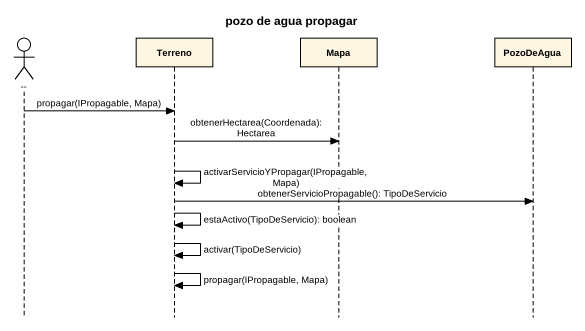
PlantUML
@startuml
title pozo de agua propagar
hide footbox
actor "--" as actor1
participant Terreno
participant Mapa
participant PozoDeAgua

actor1 -> Terreno : propagar(IPropagable, Mapa)
Terreno -> Mapa : obtenerHectarea(Coordenada): Hectarea
Terreno -> Terreno : activarServicioYPropagar(IPropagable, Mapa)
Terreno -> PozoDeAgua : obtenerServicioPropagable(): TipoDeServicio
Terreno -> Terreno : estaActivo(TipoDeServicio): boolean
Terreno -> Terreno : activar(TipoDeServicio)
Terreno -> Terreno : propagar(IPropagable, Mapa)
@enduml
